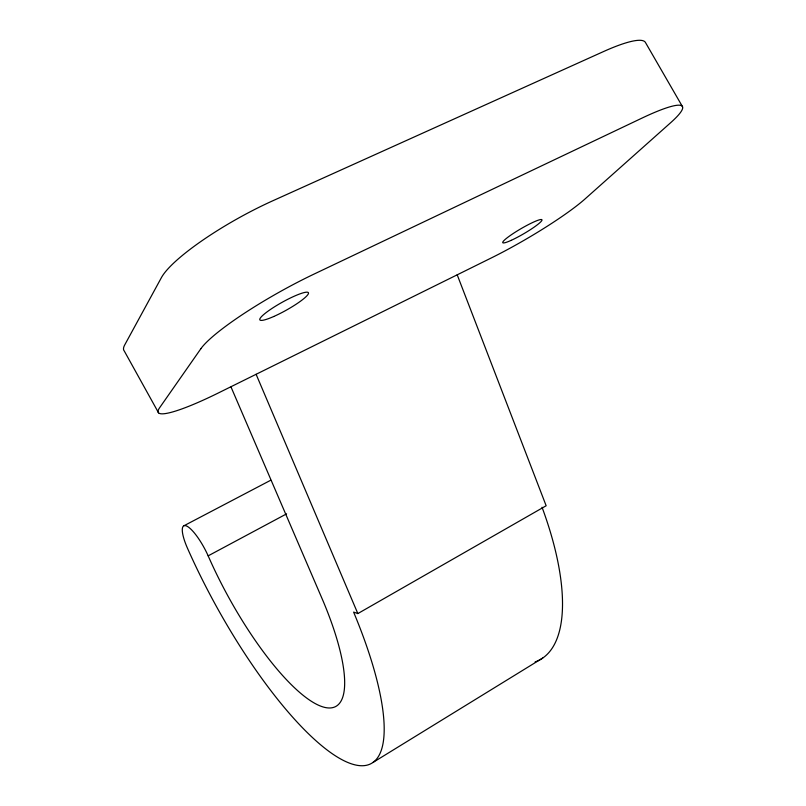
<?xml version="1.0" encoding="UTF-8"?>
<svg xmlns="http://www.w3.org/2000/svg" width="806" height="806" viewBox="0 0 806 806"><rect width="100%" height="100%" fill="white"/><g stroke="black" fill="none" stroke-linecap="round" stroke-linejoin="round"><path stroke-width="1.21" d="M373.128 762.365L542.71 658.049M231.03 387.021L323.277 601.437A149.271 41.811 61.4 0 1 320.395 706.016A149.271 41.811 61.4 0 1 208.16 555.848A29.953 7.627 61.9 0 0 186.055 525.804A29.953 7.627 61.9 0 0 187.748 548.846A216.028 60.732 61.4 0 0 349.441 763.121A216.028 60.732 61.4 0 0 353.602 612.086L357.844 613.578L546.156 505.755L457.204 274.816M208.16 555.848L286.593 513.855M184.07 525.693L270.705 480.255M682.481 106.644L645.525 42.607A94.504 17.178 -31.5 0 0 603.513 51.564L272.801 200.775A100.861 20.855 -29.2 0 0 161.331 277.768L124.749 344.877A89.496 16.362 -28.8 0 0 124.275 351.003L158.57 412.843M256.106 374.296L357.844 613.578M542.045 507.256A206.195 80.58 61.2 0 1 535.124 661.907M200.865 348.716L159.628 407.745A89.678 12.594 -28.9 0 0 218.668 392.814L491.267 257.97A83.764 10.7 -30.3 0 0 585.287 198.729L670.582 122.774A94.685 13.228 -31 0 0 641.858 118.17L314.018 274.1A101.093 16.07 -29.3 0 0 200.865 348.716M273.697 316.516A27.827 4.453 -29.2 0 0 308.416 292.719A27.827 4.453 -29.2 0 0 270.242 309.615A27.827 4.453 -29.2 0 0 273.697 316.516M511.206 240.339A22.719 2.881 -30.3 0 0 541.954 220.26A22.719 2.881 -30.3 0 0 513.885 233.065A22.719 2.881 -30.3 0 0 511.206 240.339"/></g></svg>
